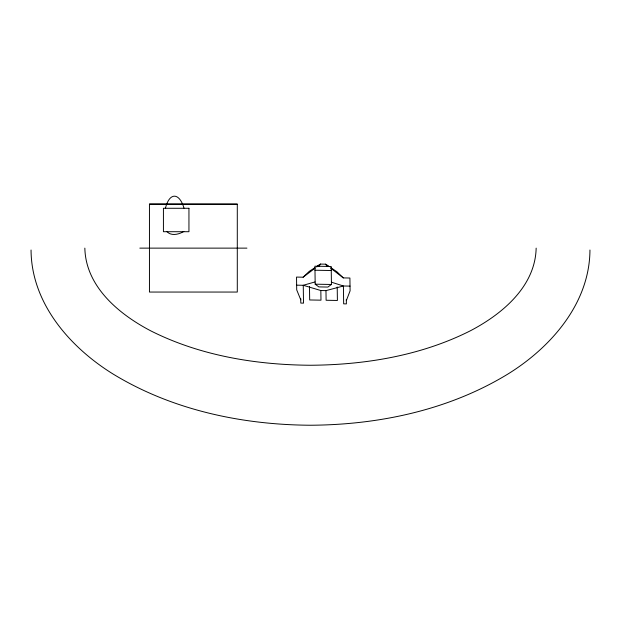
<?xml version="1.0" encoding="UTF-8"?>
<svg xmlns="http://www.w3.org/2000/svg" width="621" height="621" viewBox="0 0 621 621"><rect width="100%" height="100%" fill="white"/><g stroke="black" fill="none" stroke-linecap="round" stroke-linejoin="round"><path stroke-width="0.93" d="M589.95 250.015C589.694 303.172 551.153 347.217 508.102 373.92C449.061 410 379.136 424.826 310.5 425.238C241.864 424.826 171.939 410 112.898 373.92C69.847 347.217 31.306 303.172 31.05 250.015M536.156 248.128C535.271 286.832 501.737 314.42 470.066 330.946C420.844 355.686 365.195 364.869 310.5 365.257C255.805 364.869 200.156 355.686 150.934 330.946C119.263 314.42 85.729 286.832 84.844 248.128M165.403 208.392C169.254 192.254 179.228 192.068 184.01 208.12M346.339 300.595L350.097 290.814L349.91 278.022L343.297 277.905L330.76 268.179M319.031 266.401L320.467 264.088L325.59 264.173L329.394 266.727M300.75 299.788L296.706 289.867L296.527 277.082L303.141 277.199L309.274 271.338L314.87 267.713M303.141 277.199L315.189 268.078M316.702 266.937L320.467 264.088L316.469 266.673M331.451 284.472L327.872 287.065L318.829 286.902L315.181 284.185L314.925 266.207L331.203 266.494L331.451 284.472L315.181 284.185M183.847 231.47C178.933 234.365 171.318 236.391 166.933 231.586M315.002 281.942L303.258 285.28L296.644 285.163M300.727 298.592L300.797 303.087L303.514 303.133L303.258 285.28L320.84 290.535L325.971 290.628L343.413 285.994L350.027 286.11M149.451 204.123L237.292 204.123L237.292 292.049L149.451 292.049L149.451 204.123L237.292 204.2M139.818 248.128L246.925 248.128M314.979 270.228L331.257 270.515M331.567 282.237L343.413 285.994L343.661 303.84L346.386 303.894L346.316 299.4M330.915 267.744L337.001 271.827L343.297 277.905M328.548 266.463L325.59 264.173L327.088 266.541M337.211 286.972L337.405 300.463L326.11 300.261L325.971 290.628M320.84 290.535L320.979 300.168L309.677 299.966L309.483 286.483M188.947 208.283L163.424 208.283L163.424 231.711L188.947 231.711L188.947 208.283"/></g></svg>
